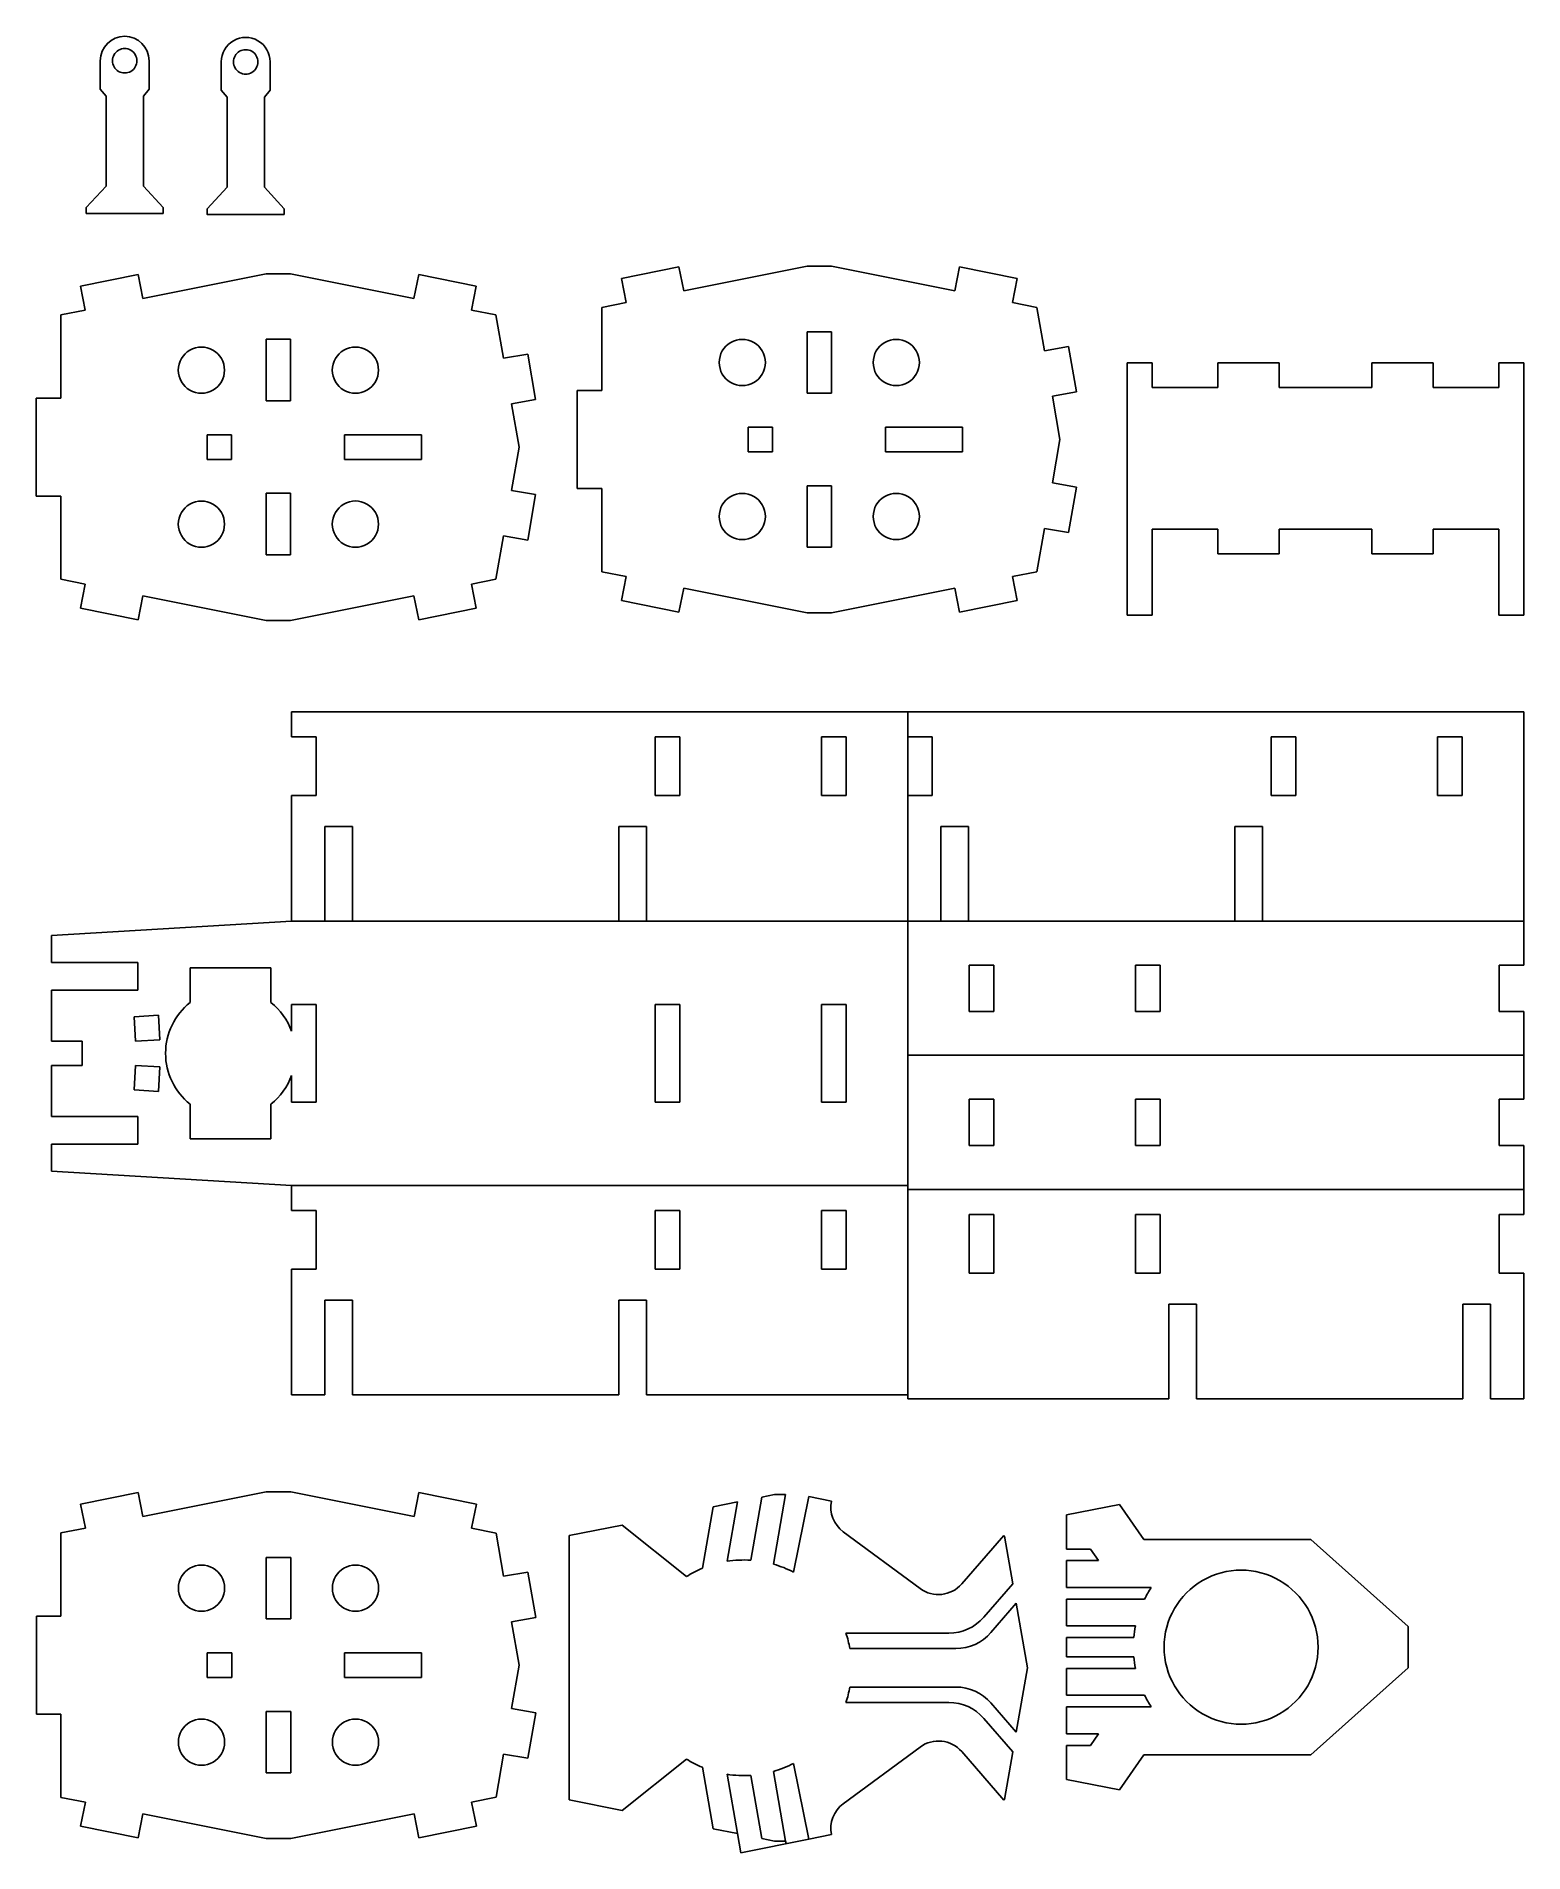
# Model space of a CAD drawing. Extents: x 15 to 208, y 50 to 286.
import ezdxf

# ---------------------------------------------------------------- set-up
doc = ezdxf.new("R2010")
doc.units = 0
doc.layers.get('0').update_dxf_attribs({"linetype": 'CONTINUOUS'})
doc.layers.add('02___PRT_ALL_AXES', color=7, linetype='CONTINUOUS')
doc.layers.add('03___PRT_ALL_CURVES', color=7, linetype='CONTINUOUS')

msp = doc.modelspace()

# ---------------------------------------------------------------- linework, layer by layer
at = {"color": 7}
for points in [[(23.550544, 282.91786), (23.550544, 279.241012)], [(29.900544, 279.241012), (29.900544, 282.91786)], [(39.267542, 282.771162), (39.267542, 279.094314)], [(45.617542, 279.094314), (45.617542, 282.771162)], [(24.300545, 278.31806), (23.550544, 279.241012)], [(29.900544, 279.241012), (29.150544, 278.31806)], [(40.017542, 278.171363), (39.267542, 279.094314)], [(45.617542, 279.094314), (44.867542, 278.171363)], [(24.300545, 266.64806), (24.300545, 278.31806)], [(29.150544, 278.31806), (29.150544, 266.64806)], [(40.017542, 266.501364), (40.017542, 278.171363)], [(44.867542, 278.171363), (44.867542, 266.501364)], [(24.300545, 266.64806), (21.725545, 263.842861)], [(31.725545, 263.842861), (29.150544, 266.64806)], [(40.017542, 266.501364), (37.442544, 263.696162)], [(47.442543, 263.696162), (44.867542, 266.501364)], [(31.725545, 263.092859), (21.725545, 263.092859), (21.725545, 263.842861)], [(31.725545, 263.842861), (31.725545, 263.092859)], [(47.442543, 262.946162), (37.442544, 262.946162), (37.442544, 263.696162)], [(47.442543, 263.696162), (47.442543, 262.946162)], [(28.459898, 255.154187), (20.987876, 253.659773)], [(29.083553, 252.035939), (28.459898, 255.154187)], [(29.083553, 252.035939), (45.098197, 255.238888)], [(45.098197, 255.238888), (48.273197, 255.238888)], [(48.273197, 255.238888), (64.292742, 252.03546)], [(64.916493, 255.154187), (64.292742, 252.03546)], [(72.388516, 253.659773), (64.916493, 255.154187)], [(98.707948, 256.139482), (91.235925, 254.64507)], [(99.331599, 253.021236), (98.707948, 256.139482)], [(99.331599, 253.021236), (115.346243, 256.224185)], [(115.346243, 256.224185), (118.521243, 256.224185)], [(118.521243, 256.224185), (134.540792, 253.020757)], [(135.164539, 256.139482), (134.540792, 253.020757)], [(142.636562, 254.64507), (135.164539, 256.139482)], [(20.987876, 253.659773), (21.611529, 250.541528)], [(71.764768, 250.541045), (72.388516, 253.659773)], [(91.235925, 254.64507), (91.859577, 251.526822)], [(142.012814, 251.526342), (142.636562, 254.64507)], [(18.431529, 249.905523), (21.611529, 250.541528)], [(71.764768, 250.541045), (74.944862, 249.904524)], [(88.679576, 250.89082), (91.859577, 251.526822)], [(88.679576, 240.074185), (88.679576, 250.89082)], [(142.012814, 251.526342), (145.192911, 250.889818)], [(145.192911, 250.889818), (146.176436, 245.262211)], [(18.431529, 239.088888), (18.431529, 249.905523)], [(74.944862, 249.904524), (75.928387, 244.276914)], [(115.346243, 239.724184), (115.346243, 247.724185)], [(115.346243, 247.724185), (118.521243, 247.724185)], [(118.521243, 239.724184), (118.521243, 247.724185)], [(45.098197, 238.73889), (45.098197, 246.738888)], [(45.098197, 246.738888), (48.273197, 246.738888)], [(48.273197, 238.73889), (48.273197, 246.738888)], [(149.312116, 245.810224), (146.176436, 245.262211)], [(150.345067, 239.899811), (149.312116, 245.810224)], [(79.064067, 244.82493), (75.928387, 244.276914)], [(80.097018, 238.914514), (79.064067, 244.82493)], [(156.935938, 210.894013), (156.935938, 243.669013)], [(156.935938, 243.669013), (160.173814, 243.669013)], [(160.173814, 240.494013), (160.173814, 243.669013)], [(168.673814, 240.494013), (168.673814, 243.669013)], [(168.673814, 243.669013), (176.673815, 243.669013)], [(176.673815, 240.494013), (176.673815, 243.669013)], [(188.673816, 243.669013), (196.673814, 243.669013)], [(188.673816, 240.494013), (188.673816, 243.669013)], [(196.673814, 240.494013), (196.673814, 243.669013)], [(205.173814, 243.669013), (208.411693, 243.669013)], [(205.173814, 240.494013), (205.173814, 243.669013)], [(208.411693, 210.894013), (208.411693, 243.669013)], [(15.251529, 239.088888), (15.251529, 226.388888)], [(18.431529, 239.088888), (15.251529, 239.088888)], [(48.273197, 238.73889), (45.098197, 238.73889)], [(76.961337, 238.366498), (80.097018, 238.914514)], [(76.961337, 238.366498), (77.944864, 232.738888)], [(85.499578, 240.074185), (85.499578, 227.374185)], [(88.679576, 240.074185), (85.499578, 240.074185)], [(118.521243, 239.724184), (115.346243, 239.724184)], [(147.209386, 239.351795), (150.345067, 239.899811)], [(147.209386, 239.351795), (148.192911, 233.724185)], [(168.673814, 240.494013), (160.173814, 240.494013)], [(188.673816, 240.494013), (176.673815, 240.494013)], [(205.173814, 240.494013), (196.673814, 240.494013)], [(37.431528, 234.326388), (37.431528, 231.151388)], [(37.431528, 234.326388), (40.606528, 234.326388)], [(40.606528, 231.151388), (40.606528, 234.326388)], [(55.273197, 231.151388), (55.273197, 234.326388)], [(55.273197, 234.326388), (65.273197, 234.326388)], [(65.273197, 231.151388), (65.273197, 234.326388)], [(107.679577, 235.311685), (107.679577, 232.136685)], [(107.679577, 235.311685), (110.854577, 235.311685)], [(110.854577, 232.136685), (110.854577, 235.311685)], [(125.521243, 232.136685), (125.521243, 235.311685)], [(125.521243, 235.311685), (135.521243, 235.311685)], [(135.521243, 232.136685), (135.521243, 235.311685)], [(148.192911, 233.724185), (147.209386, 228.096575)], [(77.944864, 232.738888), (76.961337, 227.111281)], [(107.679577, 232.136685), (110.854577, 232.136685)], [(125.521243, 232.136685), (135.521243, 232.136685)], [(37.431528, 231.151388), (40.606528, 231.151388)], [(55.273197, 231.151388), (65.273197, 231.151388)], [(45.098197, 218.738887), (45.098197, 226.738888)], [(45.098197, 226.738888), (48.273197, 226.738888)], [(48.273197, 218.738887), (48.273197, 226.738888)], [(80.097018, 226.563264), (76.961337, 227.111281)], [(79.064067, 220.652848), (80.097018, 226.563264)], [(85.499578, 227.374185), (88.679576, 227.374185)], [(88.679576, 216.55755), (88.679576, 227.374185)], [(115.346243, 219.724184), (115.346243, 227.724185)], [(115.346243, 227.724185), (118.521243, 227.724185)], [(118.521243, 219.724184), (118.521243, 227.724185)], [(150.345067, 227.548559), (147.209386, 228.096575)], [(149.312116, 221.638145), (150.345067, 227.548559)], [(15.251529, 226.388888), (18.431529, 226.388888)], [(18.431529, 215.572255), (18.431529, 226.388888)], [(146.176436, 222.186159), (145.192911, 216.558551)], [(146.176436, 222.186159), (149.312116, 221.638145)], [(160.173814, 222.074012), (168.673814, 222.074012)], [(160.173814, 210.894013), (160.173814, 222.074012)], [(168.673814, 222.074012), (168.673814, 218.899012)], [(176.673815, 222.074012), (188.673816, 222.074012)], [(176.673815, 222.074012), (176.673815, 218.899012)], [(188.673816, 222.074012), (188.673816, 218.899012)], [(196.673814, 222.074012), (205.173814, 222.074012)], [(196.673814, 222.074012), (196.673814, 218.899012)], [(205.173814, 222.074012), (205.173814, 210.894013)], [(75.928387, 221.200864), (74.944862, 215.573254)], [(75.928387, 221.200864), (79.064067, 220.652848)], [(118.521243, 219.724184), (115.346243, 219.724184)], [(48.273197, 218.738887), (45.098197, 218.738887)], [(176.673815, 218.899012), (168.673814, 218.899012)], [(196.673814, 218.899012), (188.673816, 218.899012)], [(21.611529, 214.936251), (18.431529, 215.572255)], [(21.611529, 214.936251), (20.987876, 211.818006)], [(74.944862, 215.573254), (71.764768, 214.93673)], [(72.388516, 211.818006), (71.764768, 214.93673)], [(91.859577, 215.921548), (88.679576, 216.55755)], [(91.859577, 215.921548), (91.235925, 212.8033)], [(145.192911, 216.558551), (142.012814, 215.922027)], [(142.636562, 212.8033), (142.012814, 215.922027)], [(28.459898, 210.323591), (29.083553, 213.441836)], [(45.098197, 210.238888), (29.083553, 213.441836)], [(64.292742, 213.442319), (48.273197, 210.238888)], [(64.292742, 213.442319), (64.916493, 210.323591)], [(91.235925, 212.8033), (98.707948, 211.308888)], [(98.707948, 211.308888), (99.331599, 214.427133)], [(115.346243, 211.224185), (99.331599, 214.427133)], [(134.540792, 214.427613), (118.521243, 211.224185)], [(134.540792, 214.427613), (135.164539, 211.308888)], [(135.164539, 211.308888), (142.636562, 212.8033)], [(20.987876, 211.818006), (28.459898, 210.323591)], [(48.273197, 210.238888), (45.098197, 210.238888)], [(64.916493, 210.323591), (72.388516, 211.818006)], [(118.521243, 211.224185), (115.346243, 211.224185)], [(156.935938, 210.894013), (160.173814, 210.894013)], [(205.173814, 210.894013), (208.411693, 210.894013)], [(48.411694, 198.365378), (48.411694, 195.122402)], [(208.411693, 198.365378), (48.411694, 198.365378)], [(128.411692, 109.124197), (128.411692, 198.365378)], [(208.411693, 165.457694), (208.411693, 198.365378)], [(48.411694, 195.122402), (51.586694, 195.122402)], [(51.586694, 195.122402), (51.586694, 187.502402)], [(95.636692, 195.122402), (95.636692, 187.502402)], [(98.811692, 195.122402), (95.636692, 195.122402)], [(98.811692, 195.122402), (98.811692, 187.502402)], [(117.236694, 195.122402), (117.236694, 187.502402)], [(117.236694, 195.122402), (120.411694, 195.122402)], [(120.411694, 195.122402), (120.411694, 187.502402)], [(128.411692, 195.122402), (131.586692, 195.122402)], [(131.586692, 195.122402), (131.586692, 187.502402)], [(178.811693, 195.122402), (175.636693, 195.122402)], [(175.636693, 195.122402), (175.636693, 187.502402)], [(178.811693, 195.122402), (178.811693, 187.502402)], [(197.236692, 195.122402), (200.411692, 195.122402)], [(197.236692, 195.122402), (197.236692, 187.502402)], [(200.411692, 195.122402), (200.411692, 187.502402)], [(48.411694, 187.502402), (48.411694, 171.1706)], [(48.411694, 187.502402), (51.586694, 187.502402)], [(98.811692, 187.502402), (95.636692, 187.502402)], [(117.236694, 187.502402), (120.411694, 187.502402)], [(128.411692, 187.502402), (131.586692, 187.502402)], [(178.811693, 187.502402), (175.636693, 187.502402)], [(197.236692, 187.502402), (200.411692, 187.502402)], [(52.724194, 171.1706), (52.724194, 183.485429)], [(56.324192, 183.485429), (52.724194, 183.485429)], [(56.324192, 171.1706), (56.324192, 183.485429)], [(90.899194, 171.1706), (90.899194, 183.485429)], [(94.499193, 183.485429), (90.899194, 183.485429)], [(94.499193, 171.1706), (94.499193, 183.485429)], [(136.324193, 183.485429), (132.724192, 183.485429)], [(132.724192, 171.1706), (132.724192, 183.485429)], [(136.324193, 171.1706), (136.324193, 183.485429)], [(174.499194, 183.485429), (170.899193, 183.485429)], [(170.899193, 171.1706), (170.899193, 183.485429)], [(174.499194, 171.1706), (174.499194, 183.485429)], [(48.411694, 171.1706), (17.213671, 169.298719)], [(48.411694, 171.1706), (208.411693, 171.1706)], [(17.213671, 169.298719), (17.213671, 165.803967)], [(17.213671, 165.803967), (28.442285, 165.803967)], [(28.442285, 162.203968), (28.442285, 165.803967)], [(139.586693, 165.457694), (136.411693, 165.457694)], [(136.411693, 159.457695), (136.411693, 165.457694)], [(139.586693, 159.457695), (139.586693, 165.457694)], [(158.011693, 165.457694), (161.186693, 165.457694)], [(158.011693, 159.457695), (158.011693, 165.457694)], [(161.186693, 159.457695), (161.186693, 165.457694)], [(208.411693, 165.457694), (205.236693, 165.457694)], [(205.236693, 159.457695), (205.236693, 165.457694)], [(35.224192, 165.116468), (35.224192, 160.609184)], [(45.724194, 165.116468), (35.224192, 165.116468)], [(45.724194, 160.609184), (45.724194, 165.116468)], [(17.213671, 162.203968), (17.213671, 155.591468)], [(17.213671, 162.203968), (28.442285, 162.203968)], [(31.120808, 158.943032), (27.951508, 158.752876)], [(27.951508, 158.752876), (28.141666, 155.583574)], [(31.120808, 158.943032), (31.310967, 155.773732)], [(48.411694, 156.865348), (48.411694, 160.353968)], [(51.586694, 160.353968), (48.411694, 160.353968)], [(51.586694, 147.653968), (51.586694, 160.353968)], [(98.811692, 160.353968), (95.636692, 160.353968)], [(95.636692, 147.653968), (95.636692, 160.353968)], [(98.811692, 147.653968), (98.811692, 160.353968)], [(117.236694, 160.353968), (120.411694, 160.353968)], [(117.236694, 147.653968), (117.236694, 160.353968)], [(120.411694, 147.653968), (120.411694, 160.353968)], [(139.586693, 159.457695), (136.411693, 159.457695)], [(158.011693, 159.457695), (161.186693, 159.457695)], [(208.411693, 159.457695), (205.236693, 159.457695)], [(208.411693, 159.457695), (208.411693, 148.03188)], [(31.310967, 155.773732), (28.141666, 155.583574)], [(17.213671, 155.591468), (21.21367, 155.591468)], [(21.21367, 155.591468), (21.21367, 152.416468)], [(208.411693, 153.744786), (128.411692, 153.744786)], [(17.213671, 152.416468), (17.213671, 145.803967)], [(17.213671, 152.416468), (21.21367, 152.416468)], [(27.951456, 149.250016), (28.141614, 152.419318)], [(28.141614, 152.419318), (31.310916, 152.22916)], [(31.120757, 149.059858), (31.310916, 152.22916)], [(48.411694, 147.653968), (48.411694, 151.142587)], [(27.951456, 149.250016), (31.120757, 149.059858)], [(35.224192, 147.398748), (35.224192, 142.891468)], [(45.724194, 142.891468), (45.724194, 147.398748)], [(51.586694, 147.653968), (48.411694, 147.653968)], [(98.811692, 147.653968), (95.636692, 147.653968)], [(117.236694, 147.653968), (120.411694, 147.653968)], [(139.586693, 148.03188), (136.411693, 148.03188)], [(136.411693, 142.031881), (136.411693, 148.03188)], [(139.586693, 142.031881), (139.586693, 148.03188)], [(158.011693, 148.03188), (161.186693, 148.03188)], [(158.011693, 142.031881), (158.011693, 148.03188)], [(161.186693, 142.031881), (161.186693, 148.03188)], [(208.411693, 148.03188), (205.236693, 148.03188)], [(205.236693, 142.031881), (205.236693, 148.03188)], [(17.213671, 145.803967), (28.442285, 145.803967)], [(28.442285, 142.203966), (28.442285, 145.803967)], [(17.213671, 142.203966), (17.213671, 138.709214)], [(17.213671, 142.203966), (28.442285, 142.203966)], [(35.224192, 142.891468), (45.724194, 142.891468)], [(139.586693, 142.031881), (136.411693, 142.031881)], [(158.011693, 142.031881), (161.186693, 142.031881)], [(208.411693, 142.031881), (205.236693, 142.031881)], [(208.411693, 142.031881), (208.411693, 133.075996)], [(17.213671, 138.709214), (48.411694, 136.837333)], [(48.411694, 136.837333), (48.411694, 133.594356)], [(128.411692, 136.837333), (48.411694, 136.837333)], [(208.411693, 136.318972), (128.411692, 136.318972)], [(48.411694, 133.594356), (51.586694, 133.594356)], [(51.586694, 133.594356), (51.586694, 125.974356)], [(98.811692, 133.594356), (95.636692, 133.594356)], [(95.636692, 133.594356), (95.636692, 125.974356)], [(98.811692, 133.594356), (98.811692, 125.974356)], [(117.236694, 133.594356), (120.411694, 133.594356)], [(117.236694, 133.594356), (117.236694, 125.974356)], [(120.411694, 133.594356), (120.411694, 125.974356)], [(139.586693, 133.075996), (136.411693, 133.075996)], [(136.411693, 133.075996), (136.411693, 125.455996)], [(139.586693, 133.075996), (139.586693, 125.455996)], [(158.011693, 133.075996), (161.186693, 133.075996)], [(158.011693, 133.075996), (158.011693, 125.455996)], [(161.186693, 133.075996), (161.186693, 125.455996)], [(208.411693, 133.075996), (205.236693, 133.075996)], [(205.236693, 133.075996), (205.236693, 125.455996)], [(48.411694, 125.974356), (48.411694, 109.642557)], [(48.411694, 125.974356), (51.586694, 125.974356)], [(98.811692, 125.974356), (95.636692, 125.974356)], [(117.236694, 125.974356), (120.411694, 125.974356)], [(139.586693, 125.455996), (136.411693, 125.455996)], [(158.011693, 125.455996), (161.186693, 125.455996)], [(208.411693, 125.455996), (205.236693, 125.455996)], [(208.411693, 125.455996), (208.411693, 109.124197)], [(52.724194, 109.642557), (52.724194, 121.957386)], [(56.324192, 121.957386), (52.724194, 121.957386)], [(56.324192, 109.642557), (56.324192, 121.957386)], [(94.499193, 121.957386), (90.899194, 121.957386)], [(90.899194, 109.642557), (90.899194, 121.957386)], [(94.499193, 109.642557), (94.499193, 121.957386)], [(162.324192, 121.439026), (165.924193, 121.439026)], [(162.324192, 109.124197), (162.324192, 121.439026)], [(165.924193, 109.124197), (165.924193, 121.439026)], [(200.499193, 121.439026), (204.099194, 121.439026)], [(200.499193, 109.124197), (200.499193, 121.439026)], [(204.099194, 109.124197), (204.099194, 121.439026)], [(48.411694, 109.642557), (52.724194, 109.642557)], [(56.324192, 109.642557), (90.899194, 109.642557)], [(94.499193, 109.642557), (128.411692, 109.642557)], [(162.324192, 109.124197), (128.411692, 109.124197)], [(200.499193, 109.124197), (165.924193, 109.124197)], [(208.411693, 109.124197), (204.099194, 109.124197)], [(28.474814, 96.95329), (21.002792, 95.458875)], [(29.098469, 93.835045), (28.474814, 96.95329)], [(29.098469, 93.835045), (45.113112, 97.037993)], [(45.113112, 97.037993), (48.288112, 97.037993), (64.307658, 93.834565)], [(64.931409, 96.95329), (64.307658, 93.834565)], [(72.403431, 95.458875), (64.931409, 96.95329)], [(21.002792, 95.458875), (21.626445, 92.34063)], [(71.77968, 92.340151), (72.403431, 95.458875)], [(103.147204, 95.101633), (101.752897, 87.12358)], [(103.147204, 95.101633), (106.302982, 95.732795)], [(104.956542, 88.028628), (106.302982, 95.732795)], [(109.45876, 96.363954), (108.026801, 88.170461)], [(109.45876, 96.363954), (111.133828, 96.698968)], [(110.98296, 87.659436), (112.562781, 96.698968)], [(111.133828, 96.698968), (112.562781, 96.698968)], [(118.505887, 95.859552), (115.563492, 96.448033)], [(155.908985, 95.414677), (149.044922, 94.041855)], [(159.087546, 90.875223), (155.908985, 95.414677)], [(18.446445, 91.704626), (21.626445, 92.34063)], [(71.77968, 92.340151), (74.959777, 91.703627)], [(91.331223, 92.738423), (84.467161, 91.365603)], [(99.681719, 86.050809), (91.331223, 92.738423)], [(149.044922, 94.041855), (149.044922, 89.625221)], [(18.446445, 80.887993), (18.446445, 91.704626)], [(74.959777, 91.703627), (75.943302, 86.076017)], [(84.467161, 91.365603), (84.467161, 57.032336)], [(120.051759, 91.863819), (130.027818, 84.493156)], [(140.884258, 91.383849), (135.42691, 85.089887)], [(140.993718, 91.288941), (140.884258, 91.383849)], [(140.993718, 91.288941), (142.07168, 85.120968)], [(180.777546, 90.875223), (159.087546, 90.875223)], [(193.403556, 79.546552), (180.777546, 90.875223)], [(45.113112, 88.537994), (48.288112, 88.537994)], [(45.113112, 80.537993), (45.113112, 88.537994)], [(48.288112, 80.537993), (48.288112, 88.537994)], [(149.044922, 89.625221), (152.137483, 89.625221)], [(149.044922, 88.125221), (153.187795, 88.125221)], [(149.044922, 88.125221), (149.044922, 84.625222)], [(152.137483, 89.625221), (153.187795, 88.125221)], [(79.078983, 86.624033), (75.943302, 86.076017)], [(80.111933, 80.71362), (79.078983, 86.624033)], [(138.297607, 80.768325), (142.07168, 85.120968)], [(142.515731, 82.580158), (139.210584, 78.768324)], [(142.515731, 82.580158), (143.980493, 74.198968)], [(149.044922, 84.625222), (160.052365, 84.625222)], [(149.044922, 83.125223), (159.18412, 83.125223)], [(149.044922, 83.125223), (149.044922, 79.625221)], [(15.266445, 80.887993), (15.266445, 68.187993)], [(18.446445, 80.887993), (15.266445, 80.887993)], [(48.288112, 80.537993), (45.113112, 80.537993)], [(76.976252, 80.165603), (80.111933, 80.71362)], [(76.976252, 80.165603), (77.959777, 74.537993)], [(120.3909, 78.698968), (133.764393, 78.698968)], [(149.044922, 79.625221), (157.984337, 79.625221)], [(149.044922, 78.125221), (157.767505, 78.125221)], [(149.044922, 78.125221), (149.044922, 75.625221)], [(193.403556, 74.203893), (193.403556, 79.546552)], [(37.446444, 76.125493), (40.621444, 76.125493)], [(37.446444, 76.125493), (37.446444, 72.950493)], [(40.621444, 72.950493), (40.621444, 76.125493)], [(55.288112, 76.125493), (65.288112, 76.125493)], [(55.288112, 72.950493), (55.288112, 76.125493)], [(65.288112, 72.950493), (65.288112, 76.125493)], [(134.677367, 76.698969), (120.908803, 76.698969)], [(149.044922, 75.625221), (157.767505, 75.625221)], [(77.959777, 74.537993), (76.976252, 68.910383)], [(143.980493, 74.198968), (142.515731, 65.817781)], [(149.044922, 74.125221), (157.984337, 74.125221)], [(149.044922, 74.125221), (149.044922, 70.625222)], [(180.777546, 62.875222), (193.403556, 74.203893)], [(37.446444, 72.950493), (40.621444, 72.950493)], [(55.288112, 72.950493), (65.288112, 72.950493)], [(120.908803, 71.698968), (134.677367, 71.698968)], [(45.113112, 68.537994), (48.288112, 68.537994)], [(45.113112, 60.537993), (45.113112, 68.537994)], [(48.288112, 60.537993), (48.288112, 68.537994)], [(80.111933, 68.362367), (76.976252, 68.910383)], [(133.764393, 69.698969), (120.3909, 69.698969)], [(139.210584, 69.629613), (142.515731, 65.817781)], [(149.044922, 70.625222), (159.18412, 70.625222)], [(149.044922, 69.125222), (160.052365, 69.125222)], [(149.044922, 69.125222), (149.044922, 65.625221)], [(15.266445, 68.187993), (18.446445, 68.187993)], [(18.446445, 57.371358), (18.446445, 68.187993)], [(79.078983, 62.451951), (80.111933, 68.362367)], [(142.07168, 63.276971), (138.297607, 67.629611)], [(130.027818, 63.90478), (120.051759, 56.534118)], [(149.044922, 65.625221), (153.187795, 65.625221)], [(149.044922, 64.125221), (152.137483, 64.125221)], [(149.044922, 64.125221), (149.044922, 59.708587)], [(152.137483, 64.125221), (153.187795, 65.625221)], [(75.943302, 62.999967), (74.959777, 57.37236)], [(75.943302, 62.999967), (79.078983, 62.451951)], [(91.331223, 55.659514), (99.681719, 62.347131)], [(135.42691, 63.308052), (140.884258, 57.014087)], [(142.07168, 63.276971), (140.993718, 57.108996)], [(155.908985, 58.335768), (159.087546, 62.875222)], [(159.087546, 62.875222), (180.777546, 62.875222)], [(48.288112, 60.537993), (45.113112, 60.537993)], [(101.752897, 61.274356), (103.147204, 53.296304)], [(106.302982, 52.665145), (104.956542, 60.369312)], [(108.026801, 60.227475), (109.45876, 52.033983)], [(112.562781, 51.698968), (110.98296, 60.738501)], [(149.044922, 59.708587), (155.908985, 58.335768)], [(21.626445, 56.735356), (18.446445, 57.371358)], [(21.626445, 56.735356), (21.002792, 53.617108)], [(74.959777, 57.37236), (71.77968, 56.735836)], [(72.403431, 53.617108), (71.77968, 56.735836)], [(84.467161, 57.032336), (91.331223, 55.659514)], [(140.884258, 57.014087), (140.993718, 57.108996)], [(28.474814, 52.122697), (29.098469, 55.240942)], [(45.113112, 52.037993), (29.098469, 55.240942)], [(64.307658, 55.241421), (48.288112, 52.037993)], [(64.307658, 55.241421), (64.931409, 52.122697)], [(21.002792, 53.617108), (28.474814, 52.122697)], [(48.288112, 52.037993), (45.113112, 52.037993)], [(64.931409, 52.122697), (72.403431, 53.617108)], [(103.147204, 53.296304), (106.302982, 52.665145)], [(109.45876, 52.033983), (111.133828, 51.698968)], [(115.563492, 51.949903), (118.505887, 52.538387)], [(112.562781, 51.698968), (111.133828, 51.698968)]]:
    msp.add_lwpolyline(points, dxfattribs=at)
for points in [[(109.936243, 243.724184), (109.936243, 243.724184)], [(129.936243, 243.724184), (129.936243, 243.724184)], [(39.688197, 242.738887), (39.688197, 242.738887)], [(59.688197, 242.738887), (59.688197, 242.738887)], [(39.688197, 222.738888), (39.688197, 222.738888)], [(59.688197, 222.738888), (59.688197, 222.738888)], [(109.936243, 223.724185), (109.936243, 223.724185)], [(129.936243, 223.724185), (129.936243, 223.724185)], [(39.703113, 84.537993), (39.703113, 84.537993)], [(59.703112, 84.537993), (59.703112, 84.537993)], [(181.711589, 76.875222), (181.711589, 76.875222)], [(39.703113, 64.537994), (39.703113, 64.537994)], [(59.703112, 64.537994), (59.703112, 64.537994)]]:
    msp.add_lwpolyline(points, close=True, dxfattribs=at)
for points in [[(26.725544, 286.091913), (24.97241, 286.091913), (23.551067, 284.670994), (23.550544, 282.91786)], [(29.900544, 282.91786), (29.900021, 284.670994), (28.478679, 286.091913), (26.725544, 286.091913)], [(40.855042, 285.520793), (39.872694, 284.953634), (39.267542, 283.90548), (39.267542, 282.771162)], [(44.030042, 285.520793), (43.047694, 286.087952), (41.83739, 286.087952), (40.855042, 285.520793)], [(45.617542, 282.771162), (45.617542, 283.90548), (45.01239, 284.953634), (44.030042, 285.520793)], [(38.188197, 245.336965), (37.259993, 245.872863), (36.116399, 245.872863), (35.188196, 245.336965)], [(58.188573, 245.338048), (57.260178, 245.874236), (56.116215, 245.874236), (55.187821, 245.338048)], [(105.435868, 246.323345), (104.507474, 245.787157), (103.935779, 244.796291), (103.936244, 243.724184)], [(108.436619, 246.323345), (107.508225, 246.859533), (106.364262, 246.859533), (105.435868, 246.323345)], [(109.936243, 243.724184), (109.936708, 244.796291), (109.365013, 245.787157), (108.436619, 246.323345)], [(125.435712, 246.323794), (124.507239, 245.787487), (123.935586, 244.796419), (123.936244, 243.724184)], [(128.436774, 246.323794), (127.508301, 246.860102), (126.364185, 246.860102), (125.435712, 246.323794)], [(129.936243, 243.724184), (129.936901, 244.796419), (129.365248, 245.787487), (128.436774, 246.323794)], [(35.188196, 245.336965), (34.259992, 244.801066), (33.688195, 243.810685), (33.688195, 242.738887)], [(39.688197, 242.738887), (39.688197, 243.810685), (39.1164, 244.801066), (38.188197, 245.336965)], [(55.187821, 245.338048), (54.259427, 244.80186), (53.687732, 243.810994), (53.688197, 242.738887)], [(59.688197, 242.738887), (59.688662, 243.810994), (59.116967, 244.80186), (58.188573, 245.338048)], [(103.936244, 243.724184), (103.935779, 242.652078), (104.507474, 241.661212), (105.435868, 241.125024)], [(108.436619, 241.125024), (109.365013, 241.661212), (109.936708, 242.652078), (109.936243, 243.724184)], [(123.936244, 243.724184), (123.935586, 242.651949), (124.507239, 241.660882), (125.435712, 241.124575)], [(128.436774, 241.124575), (129.365248, 241.660882), (129.936901, 242.651949), (129.936243, 243.724184)], [(33.688195, 242.738887), (33.688195, 241.66709), (34.259992, 240.676709), (35.188196, 240.14081)], [(38.188197, 240.14081), (39.1164, 240.676709), (39.688197, 241.66709), (39.688197, 242.738887)], [(53.688197, 242.738887), (53.687732, 241.666781), (54.259427, 240.675914), (55.187821, 240.139727)], [(58.188573, 240.139727), (59.116967, 240.675914), (59.688662, 241.666781), (59.688197, 242.738887)], [(105.435868, 241.125024), (106.364262, 240.588836), (107.508225, 240.588836), (108.436619, 241.125024)], [(125.435712, 241.124575), (126.364185, 240.588267), (127.508301, 240.588267), (128.436774, 241.124575)], [(35.188196, 240.14081), (36.116399, 239.604912), (37.259993, 239.604912), (38.188197, 240.14081)], [(55.187821, 240.139727), (56.116215, 239.603539), (57.260178, 239.603539), (58.188573, 240.139727)], [(108.436619, 226.323345), (107.508225, 226.859533), (106.364262, 226.859533), (105.435868, 226.323345)], [(128.436774, 226.323795), (127.508301, 226.860102), (126.364185, 226.860102), (125.435712, 226.323795)], [(35.188196, 225.336965), (34.259992, 224.801066), (33.688195, 223.810685), (33.688195, 222.738888)], [(38.188197, 225.336965), (37.259993, 225.872864), (36.116399, 225.872864), (35.188196, 225.336965)], [(39.688197, 222.738888), (39.688197, 223.810685), (39.1164, 224.801066), (38.188197, 225.336965)], [(55.187821, 225.338048), (54.259427, 224.801861), (53.687732, 223.810994), (53.688197, 222.738888)], [(58.188573, 225.338048), (57.260178, 225.874236), (56.116215, 225.874236), (55.187821, 225.338048)], [(59.688197, 222.738888), (59.688662, 223.810994), (59.116967, 224.801861), (58.188573, 225.338048)], [(105.435868, 226.323345), (104.507474, 225.787158), (103.935779, 224.796292), (103.936244, 223.724185)], [(109.936243, 223.724185), (109.936708, 224.796292), (109.365013, 225.787158), (108.436619, 226.323345)], [(125.435712, 226.323795), (124.507239, 225.787487), (123.935586, 224.79642), (123.936244, 223.724185)], [(129.936243, 223.724185), (129.936901, 224.79642), (129.365248, 225.787487), (128.436774, 226.323795)], [(33.688195, 222.738888), (33.688195, 221.667091), (34.259992, 220.676709), (35.188196, 220.140811)], [(38.188197, 220.140811), (39.1164, 220.676709), (39.688197, 221.667091), (39.688197, 222.738888)], [(53.688197, 222.738888), (53.687732, 221.666781), (54.259427, 220.675915), (55.187821, 220.139727)], [(58.188573, 220.139727), (59.116967, 220.675915), (59.688662, 221.666781), (59.688197, 222.738888)], [(103.936244, 223.724185), (103.935779, 222.652078), (104.507474, 221.661212), (105.435868, 221.125024)], [(108.436619, 221.125024), (109.365013, 221.661212), (109.936708, 222.652078), (109.936243, 223.724185)], [(123.936244, 223.724185), (123.935586, 222.65195), (124.507239, 221.660882), (125.435712, 221.124575)], [(128.436774, 221.124575), (129.365248, 221.660882), (129.936901, 222.65195), (129.936243, 223.724185)], [(35.188196, 220.140811), (36.116399, 219.604912), (37.259993, 219.604912), (38.188197, 220.140811)], [(55.187821, 220.139727), (56.116215, 219.60354), (57.260178, 219.60354), (58.188573, 220.139727)], [(105.435868, 221.125024), (106.364262, 220.588837), (107.508225, 220.588837), (108.436619, 221.125024)], [(125.435712, 221.124575), (126.364185, 220.588268), (127.508301, 220.588268), (128.436774, 221.124575)], [(35.224192, 160.609184), (33.210308, 159.008496), (32.036693, 156.5765), (32.036693, 154.003966)], [(48.411694, 156.865348), (47.880636, 158.338507), (46.950088, 159.634812), (45.724194, 160.609184)], [(32.036693, 154.003966), (32.036693, 151.431433), (33.210308, 148.999436), (35.224192, 147.398748)], [(45.724194, 147.398748), (46.950089, 148.373122), (47.880637, 149.669427), (48.411694, 151.142587)], [(118.505238, 95.859682), (118.203752, 94.340654), (118.80619, 92.784088), (120.051759, 91.863819)], [(38.203112, 87.13607), (37.274908, 87.671969), (36.131315, 87.671969), (35.203111, 87.13607)], [(58.203112, 87.13607), (57.274908, 87.671969), (56.131314, 87.671969), (55.20311, 87.13607)], [(176.712275, 85.537456), (173.617915, 87.324312), (169.805262, 87.324312), (166.710903, 85.537456)], [(35.203111, 87.13607), (34.274907, 86.600172), (33.70311, 85.60979), (33.70311, 84.537993)], [(39.703113, 84.537993), (39.703113, 85.60979), (39.131316, 86.600172), (38.203112, 87.13607)], [(55.20311, 87.13607), (54.274907, 86.600172), (53.70311, 85.60979), (53.70311, 84.537993)], [(59.703112, 84.537993), (59.703112, 85.60979), (59.131315, 86.600172), (58.203112, 87.13607)], [(101.752897, 87.12358), (101.033865, 86.824225), (100.341069, 86.465389), (99.681719, 86.050809)], [(130.027818, 84.493156), (131.707372, 83.252244), (134.058886, 83.512144), (135.42691, 85.089887)], [(166.710903, 85.537456), (163.616544, 83.7506), (161.71074, 80.448444), (161.711589, 76.875222)], [(181.711589, 76.875222), (181.712438, 80.448444), (179.806634, 83.7506), (176.712275, 85.537456)], [(33.70311, 84.537993), (33.70311, 83.466196), (34.274907, 82.475815), (35.203111, 81.939916)], [(38.203112, 81.939916), (39.131316, 82.475815), (39.703113, 83.466196), (39.703113, 84.537993)], [(53.70311, 84.537993), (53.70311, 83.466196), (54.274907, 82.475814), (55.20311, 81.939916)], [(58.203112, 81.939916), (59.131315, 82.475814), (59.703112, 83.466196), (59.703112, 84.537993)], [(160.052365, 84.625222), (159.732249, 84.143634), (159.442278, 83.642674), (159.18412, 83.125223)], [(35.203111, 81.939916), (36.131315, 81.404017), (37.274908, 81.404017), (38.203112, 81.939916)], [(55.20311, 81.939916), (56.131314, 81.404017), (57.274908, 81.404017), (58.203112, 81.939916)], [(133.764393, 78.698968), (135.504002, 78.698968), (137.157976, 79.453987), (138.297607, 80.768325)], [(134.677367, 76.698969), (136.416978, 76.698968), (138.070952, 77.453986), (139.210584, 78.768324)], [(157.984337, 79.625221), (157.885029, 79.129503), (157.812646, 78.628769), (157.767505, 78.125221)], [(157.767505, 75.625221), (157.812646, 75.121672), (157.885029, 74.620939), (157.984337, 74.125221)], [(161.711589, 76.875222), (161.71074, 73.302001), (163.616544, 69.999844), (166.710903, 68.212988)], [(176.712275, 68.212988), (179.806634, 69.999844), (181.712438, 73.302001), (181.711589, 76.875222)], [(139.210584, 69.629613), (138.070952, 70.94395), (136.416978, 71.698968), (134.677367, 71.698968)], [(138.297607, 67.629611), (137.157976, 68.943949), (135.504002, 69.698968), (133.764393, 69.698969)], [(159.18412, 70.625222), (159.442278, 70.10777), (159.732249, 69.606811), (160.052365, 69.125222)], [(35.203111, 67.136071), (34.274907, 66.600172), (33.70311, 65.609791), (33.70311, 64.537994)], [(38.203112, 67.136071), (37.274908, 67.671969), (36.131315, 67.671969), (35.203111, 67.136071)], [(39.703113, 64.537994), (39.703113, 65.609791), (39.131316, 66.600172), (38.203112, 67.136071)], [(55.20311, 67.136071), (54.274907, 66.600172), (53.70311, 65.609791), (53.70311, 64.537994)], [(58.203112, 67.136071), (57.274908, 67.671969), (56.131314, 67.671969), (55.20311, 67.136071)], [(59.703112, 64.537994), (59.703112, 65.609791), (59.131315, 66.600172), (58.203112, 67.136071)], [(166.710903, 68.212988), (169.805262, 66.426132), (173.617915, 66.426132), (176.712275, 68.212988)], [(33.70311, 64.537994), (33.70311, 63.466196), (34.274907, 62.475815), (35.203111, 61.939916)], [(38.203112, 61.939916), (39.131316, 62.475815), (39.703113, 63.466196), (39.703113, 64.537994)], [(53.70311, 64.537994), (53.70311, 63.466196), (54.274907, 62.475815), (55.20311, 61.939916)], [(58.203112, 61.939916), (59.131315, 62.475815), (59.703112, 63.466196), (59.703112, 64.537994)], [(135.42691, 63.308052), (134.058885, 64.885795), (131.707372, 65.145693), (130.027818, 63.90478)], [(35.203111, 61.939916), (36.131315, 61.404018), (37.274908, 61.404018), (38.203112, 61.939916)], [(55.20311, 61.939916), (56.131314, 61.404018), (57.274908, 61.404018), (58.203112, 61.939916)], [(99.681719, 62.347131), (100.341069, 61.932549), (101.033865, 61.573712), (101.752897, 61.274356)], [(120.051759, 56.534118), (118.806192, 55.613849), (118.203753, 54.057284), (118.505238, 52.538257)]]:
    msp.add_open_spline(points, degree=3, dxfattribs=at)
at = {"layer": '02___PRT_ALL_AXES', "color": 7}
for points in [[(28.313044, 282.91786), (28.313044, 282.91786)], [(44.030042, 282.771162), (44.030042, 282.771162)]]:
    msp.add_lwpolyline(points, close=True, dxfattribs=at)
for points in [[(115.563492, 96.448033), (113.597391, 86.617598)], [(113.597391, 61.780341), (115.563492, 51.949903)]]:
    msp.add_lwpolyline(points, dxfattribs=at)
for points in [[(25.931794, 284.292675), (25.44062, 284.009095), (25.138044, 283.485019), (25.138044, 282.91786)], [(27.519294, 284.292675), (27.02812, 284.576255), (26.422969, 284.576255), (25.931794, 284.292675)], [(28.313044, 282.91786), (28.313044, 283.485019), (28.010469, 284.009095), (27.519294, 284.292675)], [(41.648792, 284.145978), (41.157618, 283.862398), (40.855042, 283.338321), (40.855042, 282.771162)], [(43.236292, 284.145978), (42.745118, 284.429557), (42.139966, 284.429557), (41.648792, 284.145978)], [(44.030042, 282.771162), (44.030042, 283.338321), (43.727466, 283.862398), (43.236292, 284.145978)], [(25.138044, 282.91786), (25.138044, 282.350701), (25.44062, 281.826624), (25.931794, 281.543044)], [(25.931794, 281.543044), (26.422969, 281.259465), (27.02812, 281.259465), (27.519294, 281.543044)], [(27.519294, 281.543044), (28.010469, 281.826624), (28.313044, 282.350701), (28.313044, 282.91786)], [(40.855042, 282.771162), (40.855042, 282.204003), (41.157618, 281.679926), (41.648792, 281.396347)], [(41.648792, 281.396347), (42.139966, 281.112767), (42.745118, 281.112767), (43.236292, 281.396347)], [(43.236292, 281.396347), (43.727466, 281.679926), (44.030042, 282.204003), (44.030042, 282.771162)], [(108.026801, 88.170461), (107.001278, 88.236007), (105.971655, 88.188442), (104.956542, 88.028628)], [(113.597391, 86.617598), (112.763121, 87.051813), (111.88722, 87.400855), (110.98296, 87.659436)], [(120.908803, 76.698969), (120.785661, 77.37748), (120.612556, 78.045966), (120.3909, 78.698968)], [(120.3909, 69.698969), (120.612556, 70.35197), (120.785661, 71.020456), (120.908803, 71.698968)], [(110.98296, 60.738501), (111.88722, 60.997082), (112.763121, 61.346125), (113.597391, 61.780341)], [(104.956542, 60.369312), (105.971655, 60.209496), (107.001278, 60.161931), (108.026801, 60.227475)]]:
    msp.add_open_spline(points, degree=3, dxfattribs=at)
at = {"layer": '03___PRT_ALL_CURVES', "color": 4}
for points in [[(106.302982, 52.665145), (106.736518, 50.184499)], [(106.736518, 50.184499), (115.563492, 51.949903)], [(112.621751, 51.361552), (112.562781, 51.698968)]]:
    msp.add_lwpolyline(points, dxfattribs=at)

doc.saveas('drawing.dxf')
